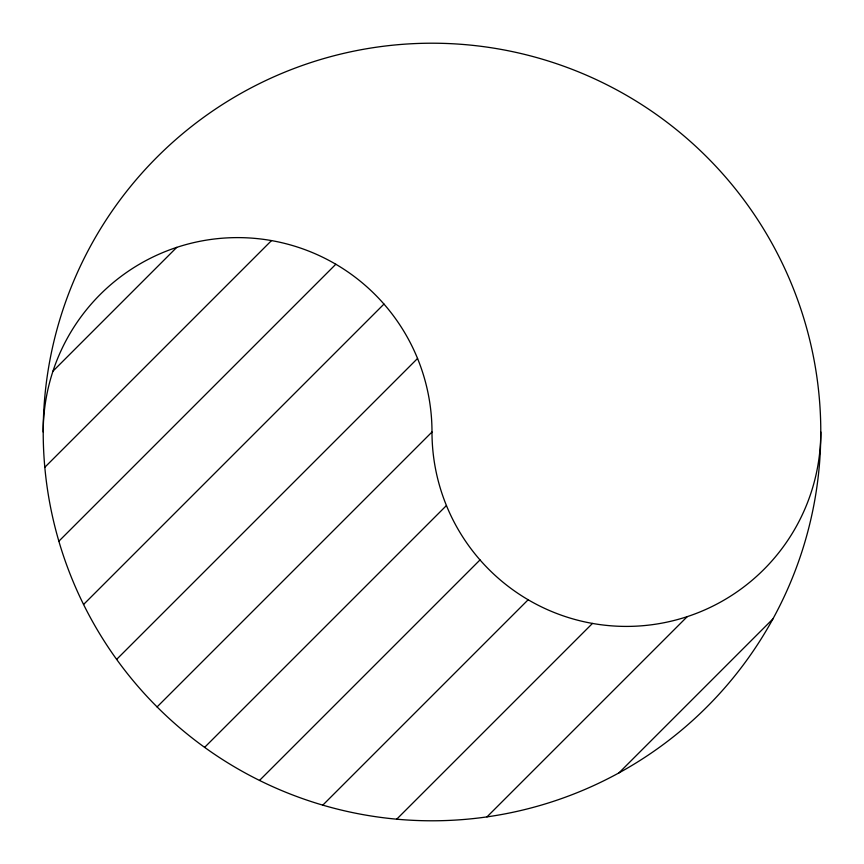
<?xml version="1.0" encoding="UTF-8"?>
<svg xmlns="http://www.w3.org/2000/svg" width="864" height="864" viewBox="0 0 864 864"><rect width="100%" height="100%" fill="white"/><g stroke="black" fill="none" stroke-linecap="round" stroke-linejoin="round"><path stroke-width="1.3" d="M52.963 371.164L176.753 247.363M44.798 467.294L271.512 240.581M58.849 541.22L335.826 264.244M83.549 604.498L383.972 304.074M116.629 659.394L417.55 358.474M157.075 706.925L431.989 432.011A194.389 194.389 0 0 0 237.589 237.611A194.389 194.389 0 0 0 43.2 432M204.606 747.371L446.44 505.537M259.502 780.44L480.017 559.926M322.78 805.151L528.163 599.756M396.706 819.191L592.477 623.419M486.983 816.89L687.247 616.637M618.948 772.902L772.891 618.948M820.789 432A388.789 388.789 0 0 1 237.6 768.701A388.789 388.789 0 0 1 237.6 95.299A388.789 388.789 0 0 1 820.789 432A194.411 194.411 0 0 1 626.389 626.411A194.411 194.411 0 0 1 431.989 432"/></g></svg>
